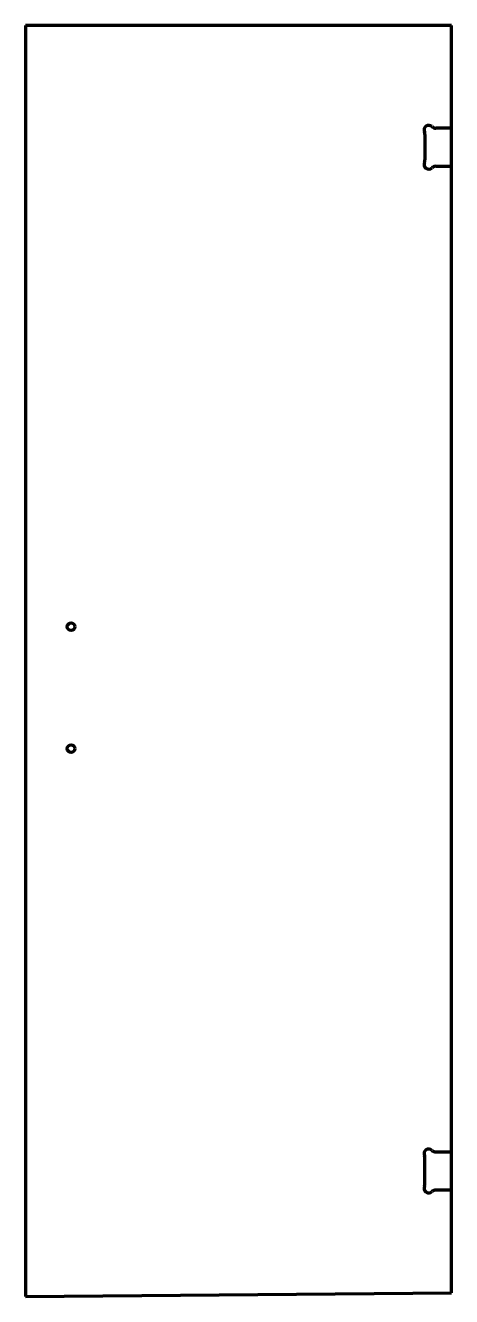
# Model space of a CAD drawing. Header units: inches. Extents: x 0 to 28, y 0 to 83.5.
import ezdxf

# ---------------------------------------------------------------- set-up
doc = ezdxf.new("R2010")
doc.units = ezdxf.units.IN
doc.header["$MEASUREMENT"] = 0
doc.layers.add('1', color=7, linetype='Continuous')

msp = doc.modelspace()

# ---------------------------------------------------------------- linework, layer by layer
at = {"color": 7, "lineweight": 90}
for p, q in [((0, 83.5), (0, 0)), ((28, 83.5), (0, 83.5)), ((28, 0.25), (28, 83.5)), ((0, 0), (28, 0.25))]:
    msp.add_line(p, q, dxfattribs=at)
at = {"layer": '1', "color": 7, "lineweight": 90}
for p, q in [((26.25, 76.339), (26.25, 74.661)), ((28, 76.75), (26.972, 76.75)), ((26.972, 74.25), (28, 74.25)), ((26.972, 9.5), (28, 9.5)), ((26.25, 7.411), (26.25, 9.089)), ((28, 7), (26.972, 7))]:
    msp.add_line(p, q, dxfattribs=at)
at = {"layer": '1', "color": 1, "lineweight": 90}
for centre in [(3, 44), (3, 36)]:
    msp.add_circle(centre, 0.25, dxfattribs=at)
at = {"layer": '1', "color": 7, "lineweight": 90}
for centre, radius, start, end in [((26.5, 76.625), 0.312, 46.65824, 204.61998), ((26.972, 77.125), 0.375, 226.65824, 270), ((25.875, 76.339), 0.375, 0, 24.61998), ((26.5, 74.375), 0.312, 155.38002, 313.34176), ((25.875, 74.661), 0.375, 335.38002, 360), ((26.972, 73.875), 0.375, 90, 133.34176), ((26.5, 9.375), 0.312, 46.65824, 204.61998), ((25.875, 9.089), 0.375, 0, 24.61998), ((26.972, 9.875), 0.375, 226.65824, 270), ((26.5, 7.125), 0.312, 155.38002, 313.34176), ((25.875, 7.411), 0.375, 335.38002, 360), ((26.972, 6.625), 0.375, 90, 133.34176)]:
    msp.add_arc(centre, radius, start, end, dxfattribs=at)

doc.saveas('drawing.dxf')
